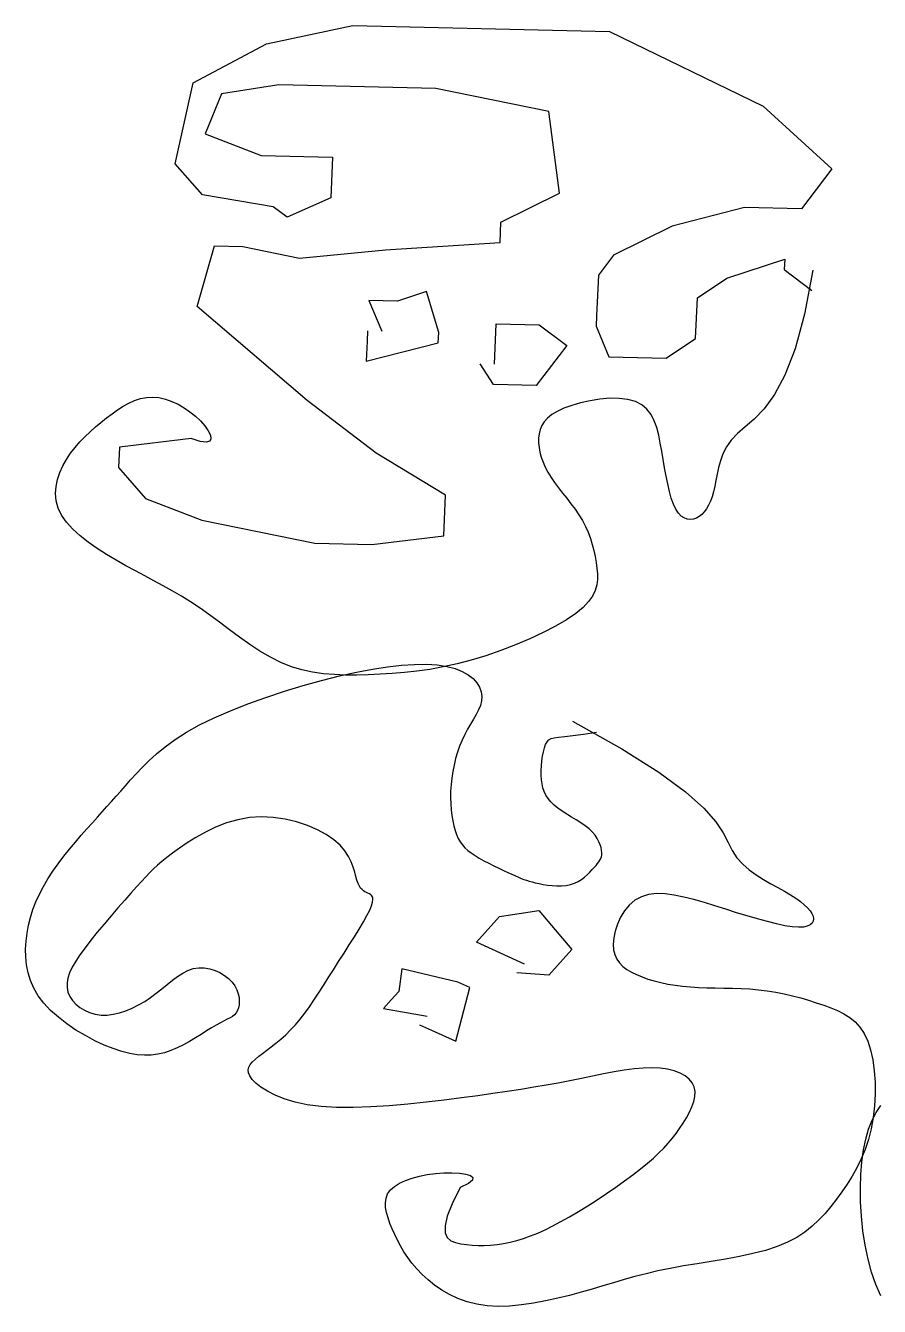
# Model space of a CAD drawing. Extents: x 438 to 4679, y 3545 to 7651.
# Drawn here: x 1639.1 to 1686.8, y 6174.9 to 6246.4 of the extents above; entities that cross this region are included whole.
import ezdxf

# ---------------------------------------------------------------- set-up
doc = ezdxf.new("R2010")
doc.units = 0
doc.header["$MEASUREMENT"] = 0
doc.layers.add('3', color=3, linetype='CONTINUOUS')
doc.layers.add('4', color=4, linetype='CONTINUOUS')

# ---------------------------------------------------------------- blocks, each defined once
blk = doc.blocks.new('风筝-01')
at = {"layer": '3'}
for points in [[(7.37678, 5.9957), (7.33988, 5.98956), (7.3394, 5.97488), (7.35334, 5.95237), (7.38219, 5.93673), (7.44037, 5.92013), (7.4697, 5.91917), (7.5066, 5.92531), (7.50756, 5.95468), (7.47186, 5.98525), (7.4364, 6.02315), (7.3799, 6.09115), (7.38867, 6.13496), (7.40334, 6.13448), (7.43243, 6.12618), (7.47666, 6.13208), (7.53556, 6.1375), (7.5358, 6.14485), (7.53604, 6.15219), (7.56609, 6.17325), (7.56068, 6.23223), (7.5025, 6.24883), (7.48784, 6.24931), (7.42185, 6.25147), (7.39228, 6.24508), (7.38398, 6.21596), (7.41283, 6.20031), (7.44949, 6.19911), (7.44853, 6.16975), (7.42606, 6.15578), (7.41896, 6.16337), (7.38254, 6.17191), (7.3686, 6.19441), (7.37785, 6.2529), (7.41547, 6.28107), (7.45995, 6.29432), (7.51128, 6.29264), (7.54061, 6.29168), (7.59193, 6.29), (7.67091, 6.23597), (7.70613, 6.19072), (7.69051, 6.16184), (7.66118, 6.16279), (7.62403, 6.14931), (7.59398, 6.12824), (7.58617, 6.1138), (7.58521, 6.08443), (7.58497, 6.07709), (7.59158, 6.05483), (7.61358, 6.05411), (7.62091, 6.05387), (7.63606, 6.06807), (7.63702, 6.09744), (7.65216, 6.11164), (7.68197, 6.12537), (7.68173, 6.11802), (7.69592, 6.10286)], [(7.6964, 6.11755), (7.69213, 6.08565), (7.68728, 6.06068), (7.68208, 6.04163), (7.67671, 6.02747), (7.67138, 6.01718), (7.66629, 6.00975), (7.66166, 6.00416), (7.65767, 5.99938), (7.65448, 5.99459), (7.65203, 5.98966), (7.65019, 5.98467), (7.64884, 5.97969), (7.64787, 5.97478), (7.64716, 5.97001), (7.64658, 5.96545), (7.64602, 5.96118), (7.64537, 5.95724), (7.64463, 5.95364), (7.64377, 5.9504), (7.64282, 5.9475), (7.64176, 5.94495), (7.6406, 5.94275), (7.63933, 5.9409), (7.63797, 5.93939), (7.6365, 5.93824), (7.63496, 5.9375), (7.63338, 5.93722), (7.63179, 5.93745), (7.63021, 5.93826), (7.62869, 5.9397), (7.62724, 5.94182), (7.62591, 5.94469), (7.6247, 5.94832), (7.62362, 5.95265), (7.62265, 5.95754), (7.62176, 5.96289), (7.62094, 5.96858), (7.62017, 5.9745), (7.61943, 5.98054), (7.61871, 5.98657), (7.61797, 5.99249), (7.61714, 5.9982), (7.61613, 6.0036), (7.61484, 6.00859), (7.6132, 6.01308), (7.6111, 6.01696), (7.60847, 6.02015), (7.60521, 6.02253), (7.60127, 6.02406), (7.59679, 6.02478), (7.59195, 6.0248), (7.58691, 6.0242), (7.58186, 6.02309), (7.57696, 6.02156), (7.5724, 6.0197), (7.56834, 6.01761), (7.56494, 6.01537), (7.56215, 6.01299), (7.55994, 6.01048), (7.55824, 6.00784), (7.55699, 6.00507), (7.55614, 6.00217), (7.55563, 5.99914), (7.5554, 5.99599), (7.55541, 5.99272), (7.55565, 5.98934), (7.55611, 5.98587), (7.55679, 5.98232), (7.55771, 5.9787), (7.55885, 5.97503), (7.56022, 5.97133), (7.56182, 5.96761), (7.56363, 5.96387), (7.56562, 5.96011), (7.56773, 5.95632), (7.56989, 5.95249), (7.57204, 5.9486), (7.57414, 5.94464), (7.57612, 5.94059), (7.57792, 5.93646), (7.57951, 5.93222), (7.58088, 5.9279), (7.58204, 5.92353), (7.58302, 5.91914), (7.58382, 5.91475), (7.58447, 5.9104), (7.58498, 5.90611), (7.58536, 5.90191), (7.58561, 5.89782), (7.58563, 5.89381), (7.58531, 5.88984), (7.58453, 5.88586), (7.58317, 5.88185), (7.58113, 5.87776), (7.57828, 5.87356), (7.5745, 5.8692), (7.56973, 5.86466), (7.56409, 5.86002), (7.55773, 5.85538), (7.55081, 5.85083), (7.5435, 5.84647), (7.53595, 5.84238), (7.52833, 5.83867), (7.52079, 5.83543), (7.51348, 5.83273), (7.50639, 5.83054), (7.49952, 5.8288), (7.49285, 5.82746), (7.48637, 5.82646), (7.48005, 5.82574), (7.47388, 5.82524), (7.46784, 5.82491), (7.46193, 5.82472), (7.45612, 5.82472), (7.45041, 5.82501), (7.44478, 5.82567), (7.43922, 5.82678), (7.43372, 5.82844), (7.42828, 5.83073), (7.42287, 5.83373), (7.41749, 5.8375), (7.41214, 5.84191), (7.40684, 5.84681), (7.4016, 5.85204), (7.39641, 5.85743), (7.3913, 5.86284), (7.38627, 5.8681), (7.38133, 5.87306), (7.37649, 5.8776), (7.37172, 5.88176), (7.36699, 5.88563), (7.36229, 5.8893), (7.35758, 5.89286), (7.35285, 5.89639), (7.34806, 5.89998), (7.34319, 5.90371), (7.33823, 5.90766), (7.33328, 5.91182), (7.32846, 5.91618), (7.32386, 5.92072), (7.31962, 5.92543), (7.31584, 5.93027), (7.31264, 5.93524), (7.31013, 5.94031), (7.30839, 5.94547), (7.30739, 5.95068), (7.30705, 5.95589), (7.30729, 5.96108), (7.30805, 5.96618), (7.30925, 5.97118), (7.31081, 5.97601), (7.31267, 5.98065), (7.31476, 5.98506), (7.31704, 5.98926), (7.31949, 5.99324), (7.32208, 5.99703), (7.32477, 6.00065), (7.32755, 6.00411), (7.33037, 6.00742), (7.33323, 6.0106), (7.33608, 6.01366), (7.33894, 6.01652), (7.34183, 6.01913), (7.34474, 6.0214), (7.3477, 6.02328), (7.35072, 6.02467), (7.3538, 6.02552), (7.35697, 6.02575), (7.36021, 6.02531), (7.3635, 6.02425), (7.36679, 6.02262), (7.37002, 6.0205), (7.37316, 6.01795), (7.37614, 6.01505), (7.37893, 6.01184), (7.38148, 6.00841), (7.38371, 6.00485), (7.38548, 6.00136), (7.38662, 5.9982), (7.38695, 5.9956), (7.3863, 5.99381), (7.3845, 5.99307), (7.38139, 5.99362), (7.37678, 5.9957)], [(7.46741, 6.07359), (7.46717, 6.06624), (7.46669, 6.05156), (7.50383, 6.06505), (7.50407, 6.07239), (7.4977, 6.10199), (7.4828, 6.09513), (7.47546, 6.09537), (7.46813, 6.09561), (7.47474, 6.07335)], [(7.53268, 6.0494), (7.53364, 6.07877), (7.55564, 6.07805), (7.56983, 6.06289), (7.56201, 6.04844), (7.5542, 6.034), (7.5322, 6.03472), (7.52535, 6.04964)], [(7.51514, 5.45409), (7.51097, 5.4424), (7.50843, 5.43327), (7.5073, 5.42637), (7.50738, 5.42135), (7.50843, 5.41788), (7.51026, 5.41562), (7.51264, 5.41423), (7.51536, 5.41338), (7.51824, 5.41277), (7.52122, 5.41236), (7.52431, 5.41217), (7.52748, 5.41219), (7.53073, 5.41243), (7.53404, 5.41291), (7.5374, 5.41363), (7.5408, 5.41459), (7.54423, 5.41581), (7.54771, 5.4173), (7.55128, 5.41908), (7.55495, 5.42116), (7.55876, 5.42357), (7.56274, 5.42631), (7.5669, 5.42941), (7.57129, 5.43288), (7.5759, 5.43671), (7.58067, 5.44086), (7.58551, 5.44522), (7.59035, 5.44973), (7.59509, 5.45431), (7.59964, 5.45886), (7.60393, 5.46331), (7.60786, 5.46758), (7.61138, 5.4716), (7.6145, 5.47542), (7.61729, 5.47908), (7.61979, 5.48263), (7.62205, 5.48613), (7.62413, 5.48963), (7.62607, 5.49318), (7.62792, 5.49684), (7.62972, 5.50064), (7.63141, 5.50454), (7.63293, 5.50848), (7.6342, 5.51241), (7.63515, 5.51627), (7.63572, 5.52001), (7.63582, 5.52355), (7.6354, 5.52686), (7.6344, 5.52987), (7.63284, 5.53256), (7.63076, 5.53491), (7.62818, 5.53689), (7.62515, 5.53847), (7.62171, 5.53965), (7.61788, 5.54038), (7.61371, 5.54066), (7.60923, 5.54046), (7.60447, 5.53985), (7.59946, 5.5389), (7.59421, 5.53766), (7.58877, 5.53621), (7.58315, 5.53462), (7.57737, 5.53296), (7.57148, 5.53129), (7.56547, 5.52966), (7.55931, 5.52809), (7.55294, 5.52655), (7.54628, 5.52503), (7.5393, 5.52352), (7.53192, 5.52201), (7.52408, 5.52048), (7.51574, 5.51892), (7.50686, 5.51733), (7.49758, 5.51579), (7.48809, 5.51439), (7.47856, 5.51321), (7.46916, 5.51236), (7.46008, 5.51192), (7.45149, 5.51199), (7.44356, 5.51265), (7.43644, 5.51396), (7.43015, 5.51583), (7.42465, 5.51816), (7.41991, 5.5208), (7.41592, 5.52366), (7.41265, 5.5266), (7.41007, 5.52951), (7.40816, 5.53226), (7.40688, 5.53477), (7.4062, 5.53706), (7.40605, 5.53918), (7.40639, 5.54118), (7.40716, 5.5431), (7.4083, 5.54501), (7.40978, 5.54694), (7.41152, 5.54896), (7.41349, 5.55111), (7.41564, 5.55341), (7.41794, 5.55588), (7.42035, 5.55856), (7.42283, 5.56147), (7.42535, 5.56462), (7.42788, 5.56804), (7.43037, 5.57175), (7.4328, 5.57578), (7.43518, 5.5801), (7.43754, 5.58472), (7.4399, 5.5896), (7.44229, 5.59474), (7.44473, 5.60011), (7.44724, 5.60572), (7.44986, 5.61153), (7.45257, 5.61751), (7.45534, 5.62357), (7.45807, 5.62958), (7.4607, 5.63542), (7.46314, 5.64097), (7.46532, 5.64611), (7.46716, 5.65072), (7.46859, 5.65468), (7.46955, 5.65789), (7.47007, 5.66043), (7.47023, 5.66239), (7.47008, 5.66387), (7.46969, 5.66496), (7.46911, 5.66576), (7.4684, 5.66636), (7.46764, 5.66687), (7.46687, 5.66737), (7.4661, 5.66794), (7.46534, 5.66864), (7.46461, 5.66952), (7.4639, 5.67066), (7.46323, 5.67212), (7.46259, 5.67397), (7.462, 5.67625), (7.46144, 5.67903), (7.46083, 5.68223), (7.46006, 5.68576), (7.45903, 5.68955), (7.45763, 5.69351), (7.45575, 5.69755), (7.45329, 5.70158), (7.45015, 5.70553), (7.44625, 5.70929), (7.44167, 5.71277), (7.43654, 5.71586), (7.43098, 5.71844), (7.42509, 5.72042), (7.41899, 5.72167), (7.41282, 5.72209), (7.40667, 5.72158), (7.40067, 5.72007), (7.39487, 5.7177), (7.38932, 5.71466), (7.38407, 5.71114), (7.37919, 5.70732), (7.37471, 5.7034), (7.37069, 5.69955), (7.36718, 5.69598), (7.36421, 5.69281), (7.36167, 5.68995), (7.35945, 5.68727), (7.35742, 5.68462), (7.35545, 5.68186), (7.35343, 5.67884), (7.35122, 5.67544), (7.34871, 5.6715), (7.34581, 5.66693), (7.34258, 5.66181), (7.33912, 5.6563), (7.33555, 5.65052), (7.33197, 5.64462), (7.32848, 5.63872), (7.32518, 5.63297), (7.32219, 5.62751), (7.31958, 5.62243), (7.31738, 5.61774), (7.31561, 5.6134), (7.31427, 5.60935), (7.31337, 5.60558), (7.31292, 5.60202), (7.31292, 5.59865), (7.31339, 5.59542), (7.31433, 5.59232), (7.3157, 5.58939), (7.31745, 5.58668), (7.31954, 5.58427), (7.32192, 5.58222), (7.32456, 5.58058), (7.3274, 5.57943), (7.3304, 5.57881), (7.33351, 5.57879), (7.33671, 5.57933), (7.33996, 5.58038), (7.34323, 5.58188), (7.34649, 5.58381), (7.34971, 5.58609), (7.35287, 5.5887), (7.35592, 5.59157), (7.35884, 5.59465), (7.36167, 5.59783), (7.36441, 5.60099), (7.3671, 5.60402), (7.36976, 5.60679), (7.37243, 5.60919), (7.37512, 5.61109), (7.37786, 5.61239), (7.38067, 5.61298), (7.3835, 5.61292), (7.3863, 5.61227), (7.38901, 5.6111), (7.39157, 5.60947), (7.39392, 5.60748), (7.396, 5.60517), (7.39777, 5.60263), (7.39917, 5.59992), (7.40022, 5.59711), (7.40094, 5.59426), (7.40137, 5.59146), (7.40152, 5.58876), (7.40143, 5.58624), (7.40111, 5.58396), (7.4006, 5.58199), (7.39992, 5.58037), (7.39906, 5.57903), (7.39801, 5.57788), (7.39677, 5.57682), (7.39532, 5.57575), (7.39365, 5.57459), (7.39176, 5.57323), (7.38963, 5.57158), (7.38726, 5.56957), (7.38468, 5.56728), (7.3819, 5.5648), (7.37897, 5.56223), (7.37592, 5.55968), (7.37276, 5.55724), (7.36954, 5.55501), (7.36627, 5.5531), (7.36299, 5.55159), (7.35966, 5.55051), (7.35625, 5.5499), (7.35273, 5.54976), (7.34904, 5.55013), (7.34517, 5.55103), (7.34107, 5.55249), (7.33671, 5.55452), (7.33207, 5.55713), (7.32725, 5.56028), (7.32236, 5.56392), (7.31752, 5.56798), (7.31285, 5.57242), (7.30847, 5.57716), (7.30448, 5.58216), (7.30101, 5.58736), (7.29815, 5.5927), (7.29587, 5.59817), (7.29413, 5.60373), (7.29288, 5.60937), (7.29208, 5.61507), (7.29167, 5.6208), (7.29162, 5.62655), (7.29186, 5.6323), (7.29237, 5.63802), (7.29314, 5.64371), (7.29416, 5.64938), (7.29543, 5.65502), (7.29697, 5.66064), (7.29875, 5.66623), (7.30079, 5.67179), (7.30309, 5.67733), (7.30563, 5.68283), (7.30837, 5.68827), (7.31126, 5.69363), (7.31424, 5.69885), (7.31725, 5.70392), (7.32025, 5.7088), (7.32316, 5.71345), (7.32595, 5.71785), (7.32858, 5.72197), (7.33106, 5.72588), (7.33345, 5.72964), (7.3358, 5.73332), (7.33814, 5.73701), (7.34053, 5.74077), (7.34302, 5.74468), (7.34564, 5.7488), (7.34845, 5.75319), (7.35154, 5.75784), (7.355, 5.76269), (7.35893, 5.7677), (7.3634, 5.77284), (7.36853, 5.77806), (7.37439, 5.78331), (7.38108, 5.78857), (7.38866, 5.79378), (7.39698, 5.79888), (7.40588, 5.80382), (7.41518, 5.80854), (7.42472, 5.81298), (7.4343, 5.81708), (7.44377, 5.82077), (7.45295, 5.82401), (7.46169, 5.82674), (7.46994, 5.82894), (7.47768, 5.83062), (7.4849, 5.83177), (7.49158, 5.83238), (7.49769, 5.83244), (7.50322, 5.83197), (7.50814, 5.83094), (7.51244, 5.82937), (7.51613, 5.82733), (7.51923, 5.82488), (7.52174, 5.82211), (7.52369, 5.81908), (7.52508, 5.81588), (7.52594, 5.81259), (7.52627, 5.80927), (7.5261, 5.80598), (7.5255, 5.80271), (7.52456, 5.79943), (7.52334, 5.7961), (7.52193, 5.79268), (7.52042, 5.78915), (7.51887, 5.78546), (7.51738, 5.78159), (7.51601, 5.77751), (7.51477, 5.77325), (7.51367, 5.76882), (7.51271, 5.76427), (7.5119, 5.75963), (7.51124, 5.75493), (7.51073, 5.7502), (7.51037, 5.74548), (7.51017, 5.74079), (7.51012, 5.73617), (7.51021, 5.73167), (7.51043, 5.72732), (7.51078, 5.72317), (7.51124, 5.71925), (7.5118, 5.7156), (7.51247, 5.71227), (7.51322, 5.70927), (7.51408, 5.70657), (7.51508, 5.70414), (7.51622, 5.70191), (7.51753, 5.69985), (7.51904, 5.6979), (7.52076, 5.69602), (7.52271, 5.69416), (7.52491, 5.69228), (7.52729, 5.69041), (7.52979, 5.68856), (7.53234, 5.68677), (7.53487, 5.68505), (7.53732, 5.68344), (7.53961, 5.68196), (7.54169, 5.68064), (7.54349, 5.6795), (7.54507, 5.67851), (7.5465, 5.67766), (7.54784, 5.67691), (7.54916, 5.67624), (7.55053, 5.67563), (7.55203, 5.67504), (7.55371, 5.67445), (7.55562, 5.67385), (7.55774, 5.67327), (7.56, 5.67276), (7.56237, 5.67238), (7.56477, 5.67218), (7.56717, 5.6722), (7.56951, 5.6725), (7.57173, 5.67313), (7.57379, 5.67412), (7.57569, 5.67541), (7.57744, 5.67694), (7.57903, 5.67863), (7.58048, 5.68041), (7.58179, 5.68222), (7.58297, 5.68397), (7.58401, 5.68561), (7.58494, 5.68706), (7.58573, 5.68838), (7.58641, 5.68961), (7.58695, 5.6908), (7.58737, 5.692), (7.58766, 5.69327), (7.58782, 5.69465), (7.58785, 5.6962), (7.58775, 5.69796), (7.58748, 5.6999), (7.58704, 5.70199), (7.5864, 5.70419), (7.58554, 5.70647), (7.58442, 5.70878), (7.58304, 5.71109), (7.58136, 5.71337), (7.57938, 5.71559), (7.57717, 5.71776), (7.57479, 5.71989), (7.57234, 5.72201), (7.56989, 5.72412), (7.56752, 5.72625), (7.5653, 5.72842), (7.56332, 5.73064), (7.56165, 5.73293), (7.56026, 5.73531), (7.55914, 5.73778), (7.55827, 5.74037), (7.55762, 5.7431), (7.55716, 5.74597), (7.55687, 5.74901), (7.55673, 5.75222), (7.55672, 5.75561), (7.55683, 5.75909), (7.55705, 5.76256), (7.55738, 5.76593), (7.55783, 5.7691), (7.55837, 5.77196), (7.55902, 5.77442), (7.55976, 5.77638), (7.56063, 5.77777), (7.56178, 5.77871), (7.56341, 5.77936), (7.56569, 5.77985), (7.56883, 5.78035), (7.573, 5.781), (7.57841, 5.78195), (7.58524, 5.78336)], [(7.57284, 5.79124), (7.59813, 5.77134), (7.61716, 5.75447), (7.63092, 5.74029), (7.64038, 5.72846), (7.64652, 5.71864), (7.65033, 5.71048), (7.65279, 5.70365), (7.65487, 5.69778), (7.65738, 5.6926), (7.66037, 5.68798), (7.66373, 5.68386), (7.66733, 5.68017), (7.67107, 5.67683), (7.67481, 5.67379), (7.67844, 5.67098), (7.68183, 5.66832), (7.6849, 5.66576), (7.68761, 5.66329), (7.68997, 5.6609), (7.69198, 5.65861), (7.69364, 5.6564), (7.69494, 5.65428), (7.69589, 5.65225), (7.69649, 5.6503), (7.69674, 5.64846), (7.69659, 5.64675), (7.69603, 5.64525), (7.69502, 5.64399), (7.69352, 5.64305), (7.69151, 5.64247), (7.68895, 5.6423), (7.6858, 5.64261), (7.68206, 5.64343), (7.67779, 5.6447), (7.67308, 5.64635), (7.66802, 5.64831), (7.6627, 5.6505), (7.65721, 5.65284), (7.65164, 5.65528), (7.64608, 5.65773), (7.64061, 5.6601), (7.63527, 5.66229), (7.63011, 5.66417), (7.62516, 5.6656), (7.62046, 5.66647), (7.61605, 5.66664), (7.61196, 5.66599), (7.60825, 5.6644), (7.60494, 5.66178), (7.60203, 5.6583), (7.59955, 5.65413), (7.5975, 5.6495), (7.59589, 5.64458), (7.59472, 5.63959), (7.59399, 5.63471), (7.59373, 5.63016), (7.59393, 5.62608), (7.59456, 5.62248), (7.5956, 5.61929), (7.597, 5.61648), (7.59876, 5.614), (7.60082, 5.61179), (7.60317, 5.60981), (7.60577, 5.60802), (7.60858, 5.60636), (7.61161, 5.60484), (7.61484, 5.60347), (7.61824, 5.60226), (7.62182, 5.6012), (7.62556, 5.60032), (7.62944, 5.59962), (7.63346, 5.5991), (7.6376, 5.59876), (7.64185, 5.59856), (7.64618, 5.59845), (7.65058, 5.59835), (7.65503, 5.59823), (7.65951, 5.59802), (7.66399, 5.59767), (7.66848, 5.59712), (7.67293, 5.59633), (7.67734, 5.59531), (7.6817, 5.59409), (7.68597, 5.59269), (7.69016, 5.59116), (7.69423, 5.5895), (7.69819, 5.58775), (7.70199, 5.58595), (7.70564, 5.58408), (7.70911, 5.58206), (7.71237, 5.57976), (7.71539, 5.57707), (7.71815, 5.57386), (7.72063, 5.57002), (7.7228, 5.56542), (7.72464, 5.55995), (7.72612, 5.55354), (7.72724, 5.54632), (7.728, 5.53849), (7.7284, 5.53021), (7.72844, 5.5217), (7.72811, 5.51312), (7.72743, 5.50467), (7.72639, 5.49654), (7.72499, 5.48886), (7.72327, 5.48165), (7.72127, 5.47485), (7.71903, 5.46843), (7.71659, 5.46233), (7.714, 5.45653), (7.71129, 5.45096), (7.7085, 5.4456), (7.70566, 5.44041), (7.7027, 5.43541), (7.69955, 5.43064), (7.69612, 5.42612), (7.69233, 5.42191), (7.68811, 5.41802), (7.68337, 5.41449), (7.67803, 5.41137), (7.67205, 5.40865), (7.66553, 5.40629), (7.65862, 5.40422), (7.65145, 5.40237), (7.64417, 5.40065), (7.63691, 5.399), (7.62982, 5.39735), (7.62304, 5.39562), (7.61667, 5.39375), (7.61066, 5.39176), (7.60492, 5.38967), (7.59937, 5.38749), (7.59391, 5.38524), (7.58847, 5.38296), (7.58294, 5.38066), (7.57725, 5.37837), (7.57133, 5.37611), (7.56522, 5.37397), (7.55901, 5.37203), (7.55277, 5.37039), (7.54656, 5.36913), (7.54047, 5.36834), (7.53456, 5.36811), (7.52892, 5.36853), (7.52359, 5.36966), (7.5186, 5.37145), (7.51393, 5.3738), (7.5096, 5.37665), (7.50559, 5.3799), (7.5019, 5.38347), (7.49853, 5.38728), (7.49548, 5.39124), (7.49275, 5.39528), (7.4903, 5.39938), (7.48811, 5.40352), (7.48616, 5.40767), (7.48442, 5.41183), (7.48285, 5.41598), (7.48144, 5.4201), (7.48015, 5.42417), (7.47898, 5.42818), (7.47797, 5.43211), (7.47719, 5.43592), (7.47671, 5.43958), (7.47661, 5.44308), (7.47694, 5.44639), (7.47778, 5.44948), (7.47919, 5.45232), (7.48122, 5.45489), (7.48381, 5.45718), (7.48688, 5.45918), (7.49035, 5.46089), (7.49414, 5.46229), (7.49816, 5.46338), (7.50234, 5.46415), (7.50659, 5.4646), (7.51079, 5.46471), (7.51469, 5.46446), (7.51799, 5.46383), (7.5204, 5.46279), (7.52161, 5.46132), (7.52133, 5.4594), (7.51928, 5.457), (7.51514, 5.45409)], [(7.54822, 5.61563), (7.52343, 5.6314), (7.53524, 5.64997), (7.55551, 5.65447), (7.56397, 5.64039), (7.57243, 5.62632), (7.56062, 5.60775), (7.54428, 5.60944)], [(7.49419, 5.57174), (7.50039, 5.5678), (7.51279, 5.55991), (7.52008, 5.59875), (7.51388, 5.60269), (7.48515, 5.61227), (7.48347, 5.59594), (7.47954, 5.58975), (7.4756, 5.58356), (7.49813, 5.57793)], [(7.73139, 5.37572), (7.72884, 5.38384), (7.72663, 5.39276), (7.7248, 5.40235), (7.72331, 5.41243), (7.72218, 5.4228), (7.72139, 5.43328), (7.72094, 5.4437), (7.72082, 5.45386), (7.72103, 5.46359), (7.72156, 5.47273), (7.72241, 5.48123), (7.72357, 5.48907), (7.72505, 5.49623), (7.72683, 5.50269), (7.72892, 5.50843), (7.73132, 5.51343)]]:
    blk.add_lwpolyline(points, dxfattribs=at)
blk = doc.blocks.new('风筝6')
at = {"layer": '3', "xscale": 43.42158268029161, "yscale": 30.8572590910693, "zscale": 43.42158268029161}
blk.add_blockref('风筝-01', (-113.843, -21.489), dxfattribs=at)

msp = doc.modelspace()

# ---------------------------------------------------------------- block references
at = {"layer": '4', "xscale": 2.5, "yscale": 2.5, "zscale": 2.5}
msp.add_blockref('风筝6', (1132.196, 5814.542), dxfattribs=at)

doc.saveas('drawing.dxf')
